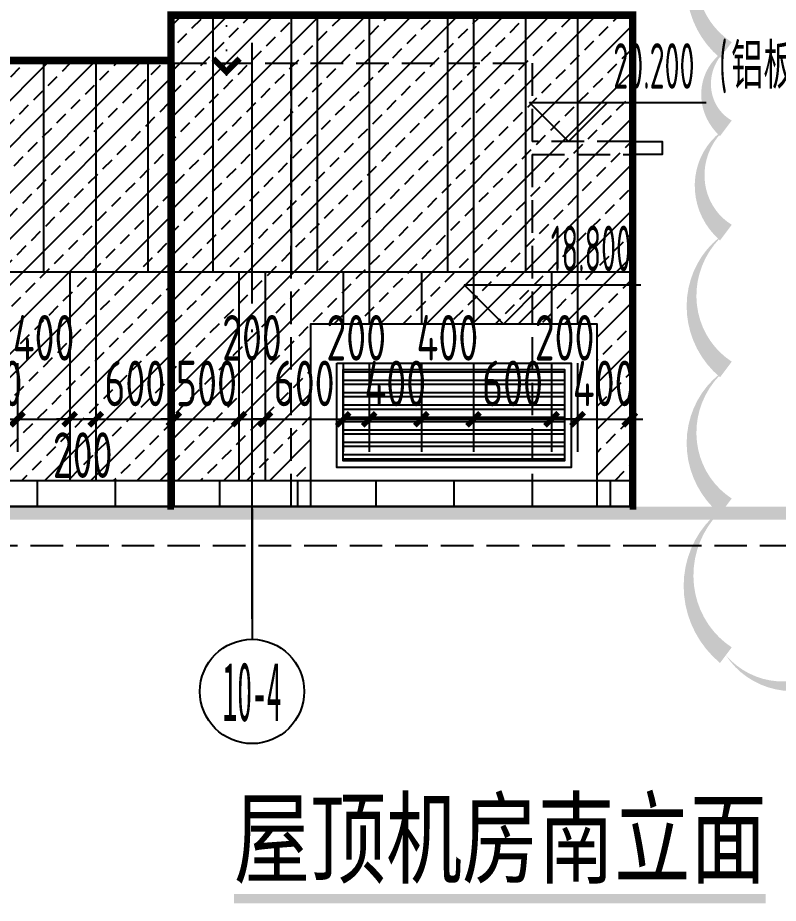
# Model space of a CAD drawing. Extents: x -863035 to 270371, y -8918 to 240488.
# Drawn here: x -246295 to -240455, y 127024 to 133818 of the extents above; entities that cross this region are included whole.
import ezdxf
from ezdxf.enums import TextEntityAlignment as Align

# ---------------------------------------------------------------- set-up
doc = ezdxf.new("R2010")
doc.units = 0
doc.header["$LTSCALE"] = 1000
doc.header["$MEASUREMENT"] = 0
for name, pattern in [('109-34 轴网$0$L1$0$$AUDIT_BAD_LTYPE1', [0]), ('DASH', [0.35, 0.25, -0.1]), ('DOT2', [0.125, 0, -0.125]), ('DOTE', [2.42, 2, -0.2, 0.02, -0.2])]:
    doc.linetypes.add(name, pattern=pattern)
for name, color, linetype in [('01-标注_尺寸', 124, 'Continuous'), ('01-标注_标高', 200, 'Continuous'), ('01-标注_符号', 200, 'Continuous'), ('01-标注_轴线坐标', 132, 'Continuous'), ('02-TEXT_标注', 130, 'Continuous'), ('02-TEXT_轴号', 7, 'Continuous'), ('05-填充_156', 156, 'Continuous'), ('A-C_窗', 140, 'Continuous'), ('A_AXIS-轴线', 36, 'Continuous'), ('AXIS_TEXT', 7, 'Continuous'), ('DIM_SYMB', 3, 'Continuous'), ('E-墙面分格', 146, 'Continuous'), ('E-立面轮廓', 241, 'Continuous')]:
    doc.layers.add(name, color=color, linetype=linetype)
doc.layers.add('DIM_MODI', color=6, linetype='Continuous', plot=False)
doc.styles.add('_TCH_AXIS', font='STXIHEI.TTF')
doc.styles.add('_TCH_DIM', font='ROS1', dxfattribs={"width": 0.75, "bigfont": 'JD'})
doc.styles.add('_TCH_DIM_T3', font='ROS1', dxfattribs={"width": 0.75, "bigfont": 'JD'})
doc.styles.add('COMPLEX', font='COMPLEX')
doc.styles.add('logo-3', font='', dxfattribs={"width": 0.8})
doc.styles.get("Standard").update_dxf_attribs({"font": 'STXIHEI.TTF', "width": 0.75})
doc.styles.get('logo-3').set_extended_font_data('SimSun')
doc.dimstyles.new('_TCH_ARCH&&100', dxfattribs={"dimtxt": 350, "dimasz": 100, "dimexe": 250, "dimexo": 300, "dimgap": 100, "dimtad": 1, "dimdec": 0, "dimzin": 0, "dimdsep": 46, "dimtxsty": '_TCH_DIM_T3', "dimblk": 'ARCHTICK', "dimcen": 0.09, "dimclrt": 7, "dimazin": 2, "dimtfac": 1, "dimtdec": 0, "dimtix": 1, "dimtmove": 2, "dimatfit": 3, "dimfxl": 0, "dimtolj": 1, "dimtzin": 0, "dimarcsym": 0})
doc.dimstyles.new('副本 ISO-1', dxfattribs={"dimtxt": 2.5, "dimasz": 1.5, "dimexe": 1.25, "dimexo": 0.625, "dimtad": 1, "dimdec": 0, "dimtxsty": 'logo-3', "dimblk": 'ARCHTICK', "dimcen": 2.5, "dimdle": 1, "dimadec": 0, "dimazin": 0, "dimtfac": 1, "dimtdec": 0, "dimtix": 1, "dimtmove": 0, "dimatfit": 3, "dimldrblk": 'AR', "dimfxl": 0, "dimarcsym": 0})

# ---------------------------------------------------------------- blocks, each defined once
blk = doc.blocks.new('_ArchTick')
at = {"color": 0, "linetype": 'ByBlock', "const_width": 0.4}
blk.add_lwpolyline([(-0.5, -0.5), (0.5, 0.5)], dxfattribs=at)
blk = doc.blocks.new('*X7')
at = {"color": 0}
for p, q in [((-1012.3116, 1692.7221), (-1012.3116, 1692.7226)), ((-1012.3115, 1692.7227), (-1012.2838, 1692.7227)), ((-1012.3111, 1692.7217), (-1012.2828, 1692.7217)), ((-1012.3106, 1692.7211), (-1012.3106, 1692.7236)), ((-1012.3105, 1692.7237), (-1012.2848, 1692.7237)), ((-1012.3101, 1692.7207), (-1012.2818, 1692.7207)), ((-1012.3096, 1692.7201), (-1012.3096, 1692.7246)), ((-1012.3095, 1692.7247), (-1012.2858, 1692.7247)), ((-1012.3091, 1692.7197), (-1012.2808, 1692.7197)), ((-1012.3086, 1692.7191), (-1012.3086, 1692.7256)), ((-1012.3085, 1692.7257), (-1012.2868, 1692.7257)), ((-1012.3081, 1692.7187), (-1012.2798, 1692.7187)), ((-1012.3076, 1692.7181), (-1012.3076, 1692.7266)), ((-1012.3075, 1692.7267), (-1012.2878, 1692.7267)), ((-1012.3071, 1692.7177), (-1012.2788, 1692.7177)), ((-1012.3066, 1692.7171), (-1012.3066, 1692.7276)), ((-1012.3065, 1692.7277), (-1012.2888, 1692.7277)), ((-1012.3061, 1692.7167), (-1012.2778, 1692.7167)), ((-1012.3056, 1692.7161), (-1012.3056, 1692.7286)), ((-1012.3055, 1692.7287), (-1012.2898, 1692.7287)), ((-1012.3051, 1692.7157), (-1012.2768, 1692.7157)), ((-1012.3046, 1692.7151), (-1012.3046, 1692.7296)), ((-1012.3045, 1692.7297), (-1012.2908, 1692.7297)), ((-1012.3041, 1692.7147), (-1012.2758, 1692.7147)), ((-1012.3036, 1692.7141), (-1012.3036, 1692.7306)), ((-1012.3035, 1692.7307), (-1012.2918, 1692.7307)), ((-1012.3031, 1692.7137), (-1012.2748, 1692.7137)), ((-1012.3026, 1692.7131), (-1012.3026, 1692.7316)), ((-1012.3025, 1692.7317), (-1012.2928, 1692.7317)), ((-1012.3021, 1692.7127), (-1012.2738, 1692.7127)), ((-1012.3016, 1692.7121), (-1012.3016, 1692.7326)), ((-1012.3015, 1692.7327), (-1012.2938, 1692.7327)), ((-1012.3011, 1692.7117), (-1012.2728, 1692.7117)), ((-1012.3006, 1692.7111), (-1012.3006, 1692.7336)), ((-1012.3005, 1692.7337), (-1012.2948, 1692.7337)), ((-1012.3001, 1692.7107), (-1012.2718, 1692.7107)), ((-1012.2996, 1692.7101), (-1012.2996, 1692.7346)), ((-1012.2995, 1692.7347), (-1012.2958, 1692.7347)), ((-1012.2991, 1692.7097), (-1012.2708, 1692.7097)), ((-1012.2986, 1692.7091), (-1012.2986, 1692.7356)), ((-1012.2985, 1692.7357), (-1012.2968, 1692.7357)), ((-1012.2981, 1692.7087), (-1012.2698, 1692.7087)), ((-1012.2976, 1692.7081), (-1012.2976, 1692.7364)), ((-1012.2971, 1692.7077), (-1012.2688, 1692.7077)), ((-1012.2966, 1692.7071), (-1012.2966, 1692.7354)), ((-1012.2961, 1692.7067), (-1012.2678, 1692.7067)), ((-1012.2956, 1692.7061), (-1012.2956, 1692.7344)), ((-1012.2951, 1692.7057), (-1012.2668, 1692.7057)), ((-1012.2946, 1692.7051), (-1012.2946, 1692.7334)), ((-1012.2941, 1692.7047), (-1012.2658, 1692.7047)), ((-1012.2936, 1692.7041), (-1012.2936, 1692.7324)), ((-1012.2931, 1692.7037), (-1012.2648, 1692.7037)), ((-1012.2926, 1692.7031), (-1012.2926, 1692.7314)), ((-1012.2921, 1692.7027), (-1012.2638, 1692.7027)), ((-1012.2916, 1692.7021), (-1012.2916, 1692.7304)), ((-1012.2911, 1692.7017), (-1012.2628, 1692.7017)), ((-1012.2906, 1692.7011), (-1012.2906, 1692.7294)), ((-1012.2901, 1692.7007), (-1012.2618, 1692.7007)), ((-1012.2896, 1692.7001), (-1012.2896, 1692.7284)), ((-1012.2891, 1692.6997), (-1012.2608, 1692.6997)), ((-1012.2886, 1692.6991), (-1012.2886, 1692.7274)), ((-1012.2881, 1692.6987), (-1012.2598, 1692.6987)), ((-1012.2876, 1692.6981), (-1012.2876, 1692.7264)), ((-1012.2871, 1692.6977), (-1012.2588, 1692.6977)), ((-1012.2866, 1692.6971), (-1012.2866, 1692.7254)), ((-1012.2861, 1692.6967), (-1012.2578, 1692.6967)), ((-1012.2856, 1692.6961), (-1012.2856, 1692.7244)), ((-1012.2851, 1692.6957), (-1012.2568, 1692.6957)), ((-1012.2846, 1692.6951), (-1012.2846, 1692.7234)), ((-1012.2836, 1692.6941), (-1012.2836, 1692.7224)), ((-1012.2826, 1692.6931), (-1012.2826, 1692.7214)), ((-1012.2816, 1692.6921), (-1012.2816, 1692.7204)), ((-1012.2806, 1692.6911), (-1012.2806, 1692.7194)), ((-1012.2796, 1692.6901), (-1012.2796, 1692.7184)), ((-1012.2786, 1692.6891), (-1012.2786, 1692.7174)), ((-1012.2776, 1692.6881), (-1012.2776, 1692.7164)), ((-1012.2766, 1692.6871), (-1012.2766, 1692.7154)), ((-1012.2756, 1692.6861), (-1012.2756, 1692.7144)), ((-1012.2746, 1692.6851), (-1012.2746, 1692.7134)), ((-1012.2736, 1692.6841), (-1012.2736, 1692.7124)), ((-1012.2726, 1692.6831), (-1012.2726, 1692.7114)), ((-1012.2716, 1692.6821), (-1012.2716, 1692.7104)), ((-1012.2706, 1692.6811), (-1012.2706, 1692.7094)), ((-1012.2696, 1692.6801), (-1012.2696, 1692.7084)), ((-1012.2686, 1692.6791), (-1012.2686, 1692.7074)), ((-1012.2676, 1692.6781), (-1012.2676, 1692.7064)), ((-1012.2666, 1692.6771), (-1012.2666, 1692.7054)), ((-1012.2656, 1692.6761), (-1012.2656, 1692.7044)), ((-1012.2646, 1692.6751), (-1012.2646, 1692.7034)), ((-1012.2636, 1692.6741), (-1012.2636, 1692.7024)), ((-1012.2626, 1692.6731), (-1012.2626, 1692.7014)), ((-1012.2616, 1692.6721), (-1012.2616, 1692.7004)), ((-1012.2606, 1692.6711), (-1012.2606, 1692.6994)), ((-1012.2596, 1692.6701), (-1012.2596, 1692.6984)), ((-1012.2586, 1692.6424), (-1012.2586, 1692.6974)), ((-1012.2576, 1692.6434), (-1012.2576, 1692.6964)), ((-1012.2841, 1692.6947), (-1012.2558, 1692.6947)), ((-1012.2831, 1692.6937), (-1012.2548, 1692.6937)), ((-1012.2821, 1692.6927), (-1012.2538, 1692.6927)), ((-1012.2811, 1692.6917), (-1012.2528, 1692.6917)), ((-1012.2801, 1692.6907), (-1012.2518, 1692.6907)), ((-1012.2791, 1692.6897), (-1012.2508, 1692.6897)), ((-1012.2781, 1692.6887), (-1012.2498, 1692.6887)), ((-1012.2771, 1692.6877), (-1012.2488, 1692.6877)), ((-1012.2761, 1692.6867), (-1012.2478, 1692.6867)), ((-1012.2756, 1692.6537), (-1012.2473, 1692.6537)), ((-1012.2756, 1692.6254), (-1012.2756, 1692.6537)), ((-1012.2751, 1692.6857), (-1012.2468, 1692.6857)), ((-1012.2746, 1692.6547), (-1012.2463, 1692.6547)), ((-1012.2746, 1692.6264), (-1012.2746, 1692.6547)), ((-1012.2741, 1692.6847), (-1012.2458, 1692.6847)), ((-1012.2736, 1692.6557), (-1012.2453, 1692.6557)), ((-1012.2736, 1692.6274), (-1012.2736, 1692.6557)), ((-1012.2731, 1692.6837), (-1012.2448, 1692.6837)), ((-1012.2726, 1692.6567), (-1012.2443, 1692.6567)), ((-1012.2726, 1692.6284), (-1012.2726, 1692.6567)), ((-1012.2721, 1692.6827), (-1012.2438, 1692.6827)), ((-1012.2716, 1692.6577), (-1012.2433, 1692.6577)), ((-1012.2716, 1692.6294), (-1012.2716, 1692.6577)), ((-1012.2711, 1692.6817), (-1012.2428, 1692.6817)), ((-1012.2706, 1692.6587), (-1012.2423, 1692.6587)), ((-1012.2706, 1692.6304), (-1012.2706, 1692.6587)), ((-1012.2701, 1692.6807), (-1012.2418, 1692.6807)), ((-1012.2696, 1692.6597), (-1012.2413, 1692.6597)), ((-1012.2696, 1692.6314), (-1012.2696, 1692.6597)), ((-1012.2691, 1692.6797), (-1012.2408, 1692.6797)), ((-1012.2686, 1692.6607), (-1012.2403, 1692.6607)), ((-1012.2686, 1692.6324), (-1012.2686, 1692.6607)), ((-1012.2681, 1692.6787), (-1012.2398, 1692.6787)), ((-1012.2676, 1692.6617), (-1012.2393, 1692.6617)), ((-1012.2676, 1692.6334), (-1012.2676, 1692.6617)), ((-1012.2671, 1692.6777), (-1012.2388, 1692.6777)), ((-1012.2666, 1692.6627), (-1012.2383, 1692.6627)), ((-1012.2666, 1692.6344), (-1012.2666, 1692.6627)), ((-1012.2661, 1692.6767), (-1012.2378, 1692.6767)), ((-1012.2656, 1692.6637), (-1012.2373, 1692.6637)), ((-1012.2656, 1692.6354), (-1012.2656, 1692.6637)), ((-1012.2651, 1692.6757), (-1012.2368, 1692.6757)), ((-1012.2646, 1692.6647), (-1012.2363, 1692.6647)), ((-1012.2646, 1692.6364), (-1012.2646, 1692.6647)), ((-1012.2641, 1692.6747), (-1012.2358, 1692.6747)), ((-1012.2636, 1692.6657), (-1012.2353, 1692.6657)), ((-1012.2636, 1692.6374), (-1012.2636, 1692.6657)), ((-1012.2631, 1692.6737), (-1012.2348, 1692.6737)), ((-1012.2626, 1692.6667), (-1012.2343, 1692.6667)), ((-1012.2626, 1692.6384), (-1012.2626, 1692.6667)), ((-1012.2621, 1692.6727), (-1012.2338, 1692.6727)), ((-1012.2616, 1692.6677), (-1012.2333, 1692.6677)), ((-1012.2616, 1692.6394), (-1012.2616, 1692.6677)), ((-1012.2611, 1692.6717), (-1012.2328, 1692.6717)), ((-1012.2606, 1692.6687), (-1012.2323, 1692.6687)), ((-1012.2606, 1692.6404), (-1012.2606, 1692.6687)), ((-1012.2601, 1692.6707), (-1012.2318, 1692.6707)), ((-1012.2596, 1692.6697), (-1012.2313, 1692.6697)), ((-1012.2596, 1692.6414), (-1012.2596, 1692.6697)), ((-1012.2566, 1692.6444), (-1012.2566, 1692.6954)), ((-1012.2556, 1692.6454), (-1012.2556, 1692.6944)), ((-1012.2546, 1692.6464), (-1012.2546, 1692.6934)), ((-1012.2536, 1692.6474), (-1012.2536, 1692.6924)), ((-1012.2526, 1692.6484), (-1012.2526, 1692.6914)), ((-1012.2516, 1692.6494), (-1012.2516, 1692.6904)), ((-1012.2506, 1692.6504), (-1012.2506, 1692.6894)), ((-1012.2496, 1692.6514), (-1012.2496, 1692.6884)), ((-1012.2486, 1692.6524), (-1012.2486, 1692.6874)), ((-1012.2476, 1692.6534), (-1012.2476, 1692.6864)), ((-1012.2466, 1692.6544), (-1012.2466, 1692.6854)), ((-1012.2456, 1692.6554), (-1012.2456, 1692.6844)), ((-1012.2446, 1692.6564), (-1012.2446, 1692.6834)), ((-1012.2436, 1692.6574), (-1012.2436, 1692.6824)), ((-1012.2426, 1692.6584), (-1012.2426, 1692.6814)), ((-1012.2416, 1692.6594), (-1012.2416, 1692.6804)), ((-1012.2406, 1692.6604), (-1012.2406, 1692.6794)), ((-1012.2396, 1692.6614), (-1012.2396, 1692.6784)), ((-1012.2386, 1692.6624), (-1012.2386, 1692.6774)), ((-1012.2376, 1692.6634), (-1012.2376, 1692.6764)), ((-1012.2366, 1692.6644), (-1012.2366, 1692.6754)), ((-1012.2356, 1692.6654), (-1012.2356, 1692.6744)), ((-1012.2346, 1692.6664), (-1012.2346, 1692.6734)), ((-1012.2336, 1692.6674), (-1012.2336, 1692.6724)), ((-1012.2326, 1692.6684), (-1012.2326, 1692.6714)), ((-1012.2316, 1692.6694), (-1012.2316, 1692.6704)), ((-1012.3116, 1692.6177), (-1012.2833, 1692.6177)), ((-1012.3116, 1692.6172), (-1012.3116, 1692.6177)), ((-1012.3111, 1692.6167), (-1012.2843, 1692.6167)), ((-1012.3106, 1692.6187), (-1012.2823, 1692.6187)), ((-1012.3106, 1692.6162), (-1012.3106, 1692.6187)), ((-1012.3101, 1692.6157), (-1012.2853, 1692.6157)), ((-1012.3096, 1692.6197), (-1012.2813, 1692.6197)), ((-1012.3096, 1692.6152), (-1012.3096, 1692.6197)), ((-1012.3091, 1692.6147), (-1012.2863, 1692.6147)), ((-1012.3086, 1692.6207), (-1012.2803, 1692.6207)), ((-1012.3086, 1692.6142), (-1012.3086, 1692.6207)), ((-1012.3081, 1692.6137), (-1012.2873, 1692.6137)), ((-1012.3076, 1692.6217), (-1012.2793, 1692.6217)), ((-1012.3076, 1692.6132), (-1012.3076, 1692.6217)), ((-1012.3071, 1692.6127), (-1012.2883, 1692.6127)), ((-1012.3066, 1692.6227), (-1012.2783, 1692.6227)), ((-1012.3066, 1692.6122), (-1012.3066, 1692.6227)), ((-1012.3061, 1692.6117), (-1012.2893, 1692.6117)), ((-1012.3056, 1692.6237), (-1012.2773, 1692.6237)), ((-1012.3056, 1692.6112), (-1012.3056, 1692.6237)), ((-1012.3046, 1692.6247), (-1012.2763, 1692.6247)), ((-1012.3046, 1692.6102), (-1012.3046, 1692.6247)), ((-1012.3036, 1692.6257), (-1012.2753, 1692.6257)), ((-1012.3036, 1692.6092), (-1012.3036, 1692.6257)), ((-1012.3026, 1692.6267), (-1012.2743, 1692.6267)), ((-1012.3026, 1692.6082), (-1012.3026, 1692.6267)), ((-1012.3016, 1692.6277), (-1012.2733, 1692.6277)), ((-1012.3016, 1692.6072), (-1012.3016, 1692.6277)), ((-1012.3006, 1692.6287), (-1012.2723, 1692.6287)), ((-1012.3006, 1692.6062), (-1012.3006, 1692.6287)), ((-1012.2996, 1692.6297), (-1012.2713, 1692.6297)), ((-1012.2996, 1692.6052), (-1012.2996, 1692.6297)), ((-1012.2986, 1692.6307), (-1012.2703, 1692.6307)), ((-1012.2986, 1692.6042), (-1012.2986, 1692.6307)), ((-1012.2976, 1692.6317), (-1012.2693, 1692.6317)), ((-1012.2976, 1692.6034), (-1012.2976, 1692.6317)), ((-1012.2966, 1692.6327), (-1012.2683, 1692.6327)), ((-1012.2966, 1692.6044), (-1012.2966, 1692.6327)), ((-1012.2956, 1692.6337), (-1012.2673, 1692.6337)), ((-1012.2956, 1692.6054), (-1012.2956, 1692.6337)), ((-1012.2946, 1692.6347), (-1012.2663, 1692.6347)), ((-1012.2946, 1692.6064), (-1012.2946, 1692.6347)), ((-1012.2936, 1692.6357), (-1012.2653, 1692.6357)), ((-1012.2936, 1692.6074), (-1012.2936, 1692.6357)), ((-1012.2926, 1692.6367), (-1012.2643, 1692.6367)), ((-1012.2926, 1692.6084), (-1012.2926, 1692.6367)), ((-1012.2916, 1692.6377), (-1012.2633, 1692.6377)), ((-1012.2916, 1692.6094), (-1012.2916, 1692.6377)), ((-1012.2906, 1692.6387), (-1012.2623, 1692.6387)), ((-1012.2906, 1692.6104), (-1012.2906, 1692.6387)), ((-1012.2896, 1692.6397), (-1012.2613, 1692.6397)), ((-1012.2896, 1692.6114), (-1012.2896, 1692.6397)), ((-1012.2886, 1692.6407), (-1012.2603, 1692.6407)), ((-1012.2886, 1692.6124), (-1012.2886, 1692.6407)), ((-1012.2876, 1692.6417), (-1012.2593, 1692.6417)), ((-1012.2876, 1692.6134), (-1012.2876, 1692.6417)), ((-1012.2866, 1692.6427), (-1012.2583, 1692.6427)), ((-1012.2866, 1692.6144), (-1012.2866, 1692.6427)), ((-1012.2856, 1692.6437), (-1012.2573, 1692.6437)), ((-1012.2856, 1692.6154), (-1012.2856, 1692.6437)), ((-1012.2846, 1692.6447), (-1012.2563, 1692.6447)), ((-1012.2846, 1692.6164), (-1012.2846, 1692.6447)), ((-1012.2836, 1692.6457), (-1012.2553, 1692.6457)), ((-1012.2836, 1692.6174), (-1012.2836, 1692.6457)), ((-1012.2826, 1692.6467), (-1012.2543, 1692.6467)), ((-1012.2826, 1692.6184), (-1012.2826, 1692.6467)), ((-1012.2816, 1692.6477), (-1012.2533, 1692.6477)), ((-1012.2816, 1692.6194), (-1012.2816, 1692.6477)), ((-1012.2806, 1692.6487), (-1012.2523, 1692.6487)), ((-1012.2806, 1692.6204), (-1012.2806, 1692.6487)), ((-1012.2796, 1692.6497), (-1012.2513, 1692.6497)), ((-1012.2796, 1692.6214), (-1012.2796, 1692.6497)), ((-1012.2786, 1692.6507), (-1012.2503, 1692.6507)), ((-1012.2786, 1692.6224), (-1012.2786, 1692.6507)), ((-1012.2776, 1692.6517), (-1012.2493, 1692.6517)), ((-1012.2776, 1692.6234), (-1012.2776, 1692.6517)), ((-1012.2766, 1692.6527), (-1012.2483, 1692.6527)), ((-1012.2766, 1692.6244), (-1012.2766, 1692.6527)), ((-1012.3051, 1692.6107), (-1012.2903, 1692.6107)), ((-1012.3041, 1692.6097), (-1012.2913, 1692.6097)), ((-1012.3031, 1692.6087), (-1012.2923, 1692.6087)), ((-1012.3021, 1692.6077), (-1012.2933, 1692.6077)), ((-1012.3011, 1692.6067), (-1012.2943, 1692.6067)), ((-1012.3001, 1692.6057), (-1012.2953, 1692.6057)), ((-1012.2991, 1692.6047), (-1012.2963, 1692.6047)), ((-1012.2981, 1692.6037), (-1012.2973, 1692.6037))]:
    blk.add_line(p, q, dxfattribs=at)
blk = doc.blocks.new('A-ARROW')
blk.add_lwpolyline([(0.0808, 0.0525), (0.0666, 0.0666), (0, 0), (0.0666, -0.0666), (0.0808, -0.0525), (0.0283, 0)], close=True)
at = {"rotation": 180}
blk.add_blockref('*X7', (-1012.2311, 1692.6699), dxfattribs=at)
blk = doc.blocks.new('AR')
at = {"xscale": -21.59999999986031, "yscale": 21.59999999999127, "zscale": 21.6, "rotation": 359.9999997162888}
blk.add_blockref('A-ARROW', (0.002, -0.002), dxfattribs=at)
blk = doc.blocks.new('_AXISO')
blk.add_circle((0, 0), 0.5)
at = {"layer": 'AXIS_TEXT', "style": 'COMPLEX', "width": 1.041667}
blk.add_attdef('A', text='', height=0.56, dxfattribs=at).set_placement((-0.25, -0.28), (0.25, -0.28), align=Align.FIT)
blk = doc.blocks.new('*D311')
at = {"layer": '01-标注_尺寸', "color": 0, "lineweight": -2, "transparency": 16777216}
for p, q in [((-246695.9, 131168.3), (-246695.9, 130487.6)), ((-246295.9, 131168.3), (-246295.9, 130487.6)), ((-246695.9, 130737.6), (-246795.9, 130737.6)), ((-246695.9, 130737.6), (-246295.9, 130737.6)), ((-246295.9, 130737.6), (-246195.9, 130737.6))]:
    blk.add_line(p, q, dxfattribs=at)
at = {"layer": 'Defpoints', "color": 0, "transparency": 16777216}
for p in [(-246695.9, 131468.3), (-246295.9, 131468.3), (-246295.9, 130737.6)]:
    blk.add_point(p, dxfattribs=at)
at = {"layer": '01-标注_尺寸', "color": 0, "lineweight": -2, "transparency": 16777216, "xscale": 100, "yscale": 100, "zscale": 100}
blk.add_blockref('_ArchTick', (-246695.9, 130737.6), dxfattribs=at)
at = {"layer": '01-标注_尺寸', "color": 0, "lineweight": -2, "transparency": 16777216, "xscale": 100, "yscale": 100, "zscale": 100, "rotation": 180}
blk.add_blockref('_ArchTick', (-246295.9, 130737.6), dxfattribs=at)
at = {"layer": '01-标注_尺寸', "color": 7, "transparency": 16777216, "insert": (-246495.9, 131012.6), "char_height": 350, "attachment_point": 5, "style": '_TCH_DIM_T3'}
blk.add_mtext('\\A1;400', dxfattribs=at)
blk = doc.blocks.new('*D312')
at = {"layer": '01-标注_尺寸', "color": 0, "lineweight": -2, "transparency": 16777216}
for p, q in [((-246295.9, 131168.3), (-246295.9, 130487.6)), ((-245895.9, 131168.3), (-245895.9, 130487.6)), ((-246295.9, 130737.6), (-245895.9, 130737.6))]:
    blk.add_line(p, q, dxfattribs=at)
at = {"layer": 'Defpoints', "color": 0, "transparency": 16777216}
for p in [(-246295.9, 131468.3), (-245895.9, 131468.3), (-245895.9, 130737.6)]:
    blk.add_point(p, dxfattribs=at)
at = {"layer": '01-标注_尺寸', "color": 0, "lineweight": -2, "transparency": 16777216, "xscale": 100, "yscale": 100, "zscale": 100, "rotation": 180}
blk.add_blockref('_ArchTick', (-246295.9, 130737.6), dxfattribs=at)
at = {"layer": '01-标注_尺寸', "color": 0, "lineweight": -2, "transparency": 16777216, "xscale": 100, "yscale": 100, "zscale": 100}
blk.add_blockref('_ArchTick', (-245895.9, 130737.6), dxfattribs=at)
at = {"layer": '01-标注_尺寸', "color": 7, "transparency": 16777216, "insert": (-246095.9, 131362.6), "char_height": 350, "attachment_point": 5, "style": '_TCH_DIM_T3'}
blk.add_mtext('\\A1;400', dxfattribs=at)
blk = doc.blocks.new('*D313')
at = {"layer": '01-标注_尺寸', "color": 0, "lineweight": -2, "transparency": 16777216}
for p, q in [((-245895.9, 131168.3), (-245895.9, 130487.6)), ((-245695.9, 131168.3), (-245695.9, 130487.6)), ((-245895.9, 130737.6), (-245995.9, 130737.6)), ((-245895.9, 130737.6), (-245695.9, 130737.6)), ((-245695.9, 130737.6), (-245595.9, 130737.6))]:
    blk.add_line(p, q, dxfattribs=at)
at = {"layer": 'Defpoints', "color": 0, "transparency": 16777216}
for p in [(-245895.9, 131468.3), (-245695.9, 131468.3), (-245695.9, 130737.6)]:
    blk.add_point(p, dxfattribs=at)
at = {"layer": '01-标注_尺寸', "color": 0, "lineweight": -2, "transparency": 16777216, "xscale": 100, "yscale": 100, "zscale": 100}
blk.add_blockref('_ArchTick', (-245895.9, 130737.6), dxfattribs=at)
at = {"layer": '01-标注_尺寸', "color": 0, "lineweight": -2, "transparency": 16777216, "xscale": 100, "yscale": 100, "zscale": 100, "rotation": 180}
blk.add_blockref('_ArchTick', (-245695.9, 130737.6), dxfattribs=at)
at = {"layer": '01-标注_尺寸', "color": 7, "transparency": 16777216, "insert": (-245795.9, 130462.6), "char_height": 350, "attachment_point": 5, "style": '_TCH_DIM_T3'}
blk.add_mtext('\\A1;200', dxfattribs=at)
blk = doc.blocks.new('*D314')
at = {"layer": '01-标注_尺寸', "color": 0, "lineweight": -2, "transparency": 16777216}
for p, q in [((-245695.9, 131168.3), (-245695.9, 130487.6)), ((-245095.9, 131168.3), (-245095.9, 130487.6)), ((-245695.9, 130737.6), (-245795.9, 130737.6)), ((-245695.9, 130737.6), (-245095.9, 130737.6)), ((-245095.9, 130737.6), (-244995.9, 130737.6))]:
    blk.add_line(p, q, dxfattribs=at)
at = {"layer": 'Defpoints', "color": 0, "transparency": 16777216}
for p in [(-245695.9, 131468.3), (-245095.9, 131468.3), (-245095.9, 130737.6)]:
    blk.add_point(p, dxfattribs=at)
at = {"layer": '01-标注_尺寸', "color": 0, "lineweight": -2, "transparency": 16777216, "xscale": 100, "yscale": 100, "zscale": 100}
blk.add_blockref('_ArchTick', (-245695.9, 130737.6), dxfattribs=at)
at = {"layer": '01-标注_尺寸', "color": 0, "lineweight": -2, "transparency": 16777216, "xscale": 100, "yscale": 100, "zscale": 100, "rotation": 180}
blk.add_blockref('_ArchTick', (-245095.9, 130737.6), dxfattribs=at)
at = {"layer": '01-标注_尺寸', "color": 7, "transparency": 16777216, "insert": (-245395.9, 131012.6), "char_height": 350, "attachment_point": 5, "style": '_TCH_DIM_T3'}
blk.add_mtext('\\A1;600', dxfattribs=at)
blk = doc.blocks.new('*D315')
at = {"layer": '01-标注_尺寸', "color": 0, "lineweight": -2, "transparency": 16777216}
for p, q in [((-245095.9, 131168.3), (-245095.9, 130487.6)), ((-244595.9, 131168.3), (-244595.9, 130487.6)), ((-245095.9, 130737.6), (-245195.9, 130737.6)), ((-245095.9, 130737.6), (-244595.9, 130737.6)), ((-244595.9, 130737.6), (-244495.9, 130737.6))]:
    blk.add_line(p, q, dxfattribs=at)
at = {"layer": 'Defpoints', "color": 0, "transparency": 16777216}
for p in [(-245095.9, 131468.3), (-244595.9, 131468.3), (-244595.9, 130737.6)]:
    blk.add_point(p, dxfattribs=at)
at = {"layer": '01-标注_尺寸', "color": 0, "lineweight": -2, "transparency": 16777216, "xscale": 100, "yscale": 100, "zscale": 100}
blk.add_blockref('_ArchTick', (-245095.9, 130737.6), dxfattribs=at)
at = {"layer": '01-标注_尺寸', "color": 0, "lineweight": -2, "transparency": 16777216, "xscale": 100, "yscale": 100, "zscale": 100, "rotation": 180}
blk.add_blockref('_ArchTick', (-244595.9, 130737.6), dxfattribs=at)
at = {"layer": '01-标注_尺寸', "color": 7, "transparency": 16777216, "insert": (-244845.9, 131012.6), "char_height": 350, "attachment_point": 5, "style": '_TCH_DIM_T3'}
blk.add_mtext('\\A1;500', dxfattribs=at)
blk = doc.blocks.new('*D316')
at = {"layer": '01-标注_尺寸', "color": 0, "lineweight": -2, "transparency": 16777216}
for p, q in [((-244595.9, 131168.3), (-244595.9, 130487.6)), ((-244395.9, 131168.3), (-244395.9, 130487.6)), ((-244595.9, 130737.6), (-244395.9, 130737.6))]:
    blk.add_line(p, q, dxfattribs=at)
at = {"layer": 'Defpoints', "color": 0, "transparency": 16777216}
for p in [(-244595.9, 131468.3), (-244395.9, 131468.3), (-244395.9, 130737.6)]:
    blk.add_point(p, dxfattribs=at)
at = {"layer": '01-标注_尺寸', "color": 0, "lineweight": -2, "transparency": 16777216, "xscale": 100, "yscale": 100, "zscale": 100, "rotation": 180}
blk.add_blockref('_ArchTick', (-244595.9, 130737.6), dxfattribs=at)
at = {"layer": '01-标注_尺寸', "color": 0, "lineweight": -2, "transparency": 16777216, "xscale": 100, "yscale": 100, "zscale": 100}
blk.add_blockref('_ArchTick', (-244395.9, 130737.6), dxfattribs=at)
at = {"layer": '01-标注_尺寸', "color": 7, "transparency": 16777216, "insert": (-244495.9, 131362.6), "char_height": 350, "attachment_point": 5, "style": '_TCH_DIM_T3'}
blk.add_mtext('\\A1;200', dxfattribs=at)
blk = doc.blocks.new('*D317')
at = {"layer": '01-标注_尺寸', "color": 0, "lineweight": -2, "transparency": 16777216}
for p, q in [((-244395.9, 131168.3), (-244395.9, 130487.6)), ((-243795.9, 131168.3), (-243795.9, 130487.6)), ((-244395.9, 130737.6), (-244495.9, 130737.6)), ((-244395.9, 130737.6), (-243795.9, 130737.6)), ((-243795.9, 130737.6), (-243695.9, 130737.6))]:
    blk.add_line(p, q, dxfattribs=at)
at = {"layer": 'Defpoints', "color": 0, "transparency": 16777216}
for p in [(-244395.9, 131468.3), (-243795.9, 131468.3), (-243795.9, 130737.6)]:
    blk.add_point(p, dxfattribs=at)
at = {"layer": '01-标注_尺寸', "color": 0, "lineweight": -2, "transparency": 16777216, "xscale": 100, "yscale": 100, "zscale": 100}
blk.add_blockref('_ArchTick', (-244395.9, 130737.6), dxfattribs=at)
at = {"layer": '01-标注_尺寸', "color": 0, "lineweight": -2, "transparency": 16777216, "xscale": 100, "yscale": 100, "zscale": 100, "rotation": 180}
blk.add_blockref('_ArchTick', (-243795.9, 130737.6), dxfattribs=at)
at = {"layer": '01-标注_尺寸', "color": 7, "transparency": 16777216, "insert": (-244095.9, 131012.6), "char_height": 350, "attachment_point": 5, "style": '_TCH_DIM_T3'}
blk.add_mtext('\\A1;600', dxfattribs=at)
blk = doc.blocks.new('*D318')
at = {"layer": '01-标注_尺寸', "color": 0, "lineweight": -2, "transparency": 16777216}
for p, q in [((-243795.9, 131168.3), (-243795.9, 130487.6)), ((-243595.9, 131168.3), (-243595.9, 130487.6)), ((-243795.9, 130737.6), (-243595.9, 130737.6))]:
    blk.add_line(p, q, dxfattribs=at)
at = {"layer": 'Defpoints', "color": 0, "transparency": 16777216}
for p in [(-243795.9, 131468.3), (-243595.9, 131468.3), (-243595.9, 130737.6)]:
    blk.add_point(p, dxfattribs=at)
at = {"layer": '01-标注_尺寸', "color": 0, "lineweight": -2, "transparency": 16777216, "xscale": 100, "yscale": 100, "zscale": 100, "rotation": 180}
blk.add_blockref('_ArchTick', (-243795.9, 130737.6), dxfattribs=at)
at = {"layer": '01-标注_尺寸', "color": 0, "lineweight": -2, "transparency": 16777216, "xscale": 100, "yscale": 100, "zscale": 100}
blk.add_blockref('_ArchTick', (-243595.9, 130737.6), dxfattribs=at)
at = {"layer": '01-标注_尺寸', "color": 7, "transparency": 16777216, "insert": (-243695.9, 131362.6), "char_height": 350, "attachment_point": 5, "style": '_TCH_DIM_T3'}
blk.add_mtext('\\A1;200', dxfattribs=at)
blk = doc.blocks.new('*D319')
at = {"layer": '01-标注_尺寸', "color": 0, "lineweight": -2, "transparency": 16777216}
for p, q in [((-243595.9, 131168.3), (-243595.9, 130487.6)), ((-243195.9, 131168.3), (-243195.9, 130487.6)), ((-243595.9, 130737.6), (-243695.9, 130737.6)), ((-243595.9, 130737.6), (-243195.9, 130737.6)), ((-243195.9, 130737.6), (-243095.9, 130737.6))]:
    blk.add_line(p, q, dxfattribs=at)
at = {"layer": 'Defpoints', "color": 0, "transparency": 16777216}
for p in [(-243595.9, 131468.3), (-243195.9, 131468.3), (-243195.9, 130737.6)]:
    blk.add_point(p, dxfattribs=at)
at = {"layer": '01-标注_尺寸', "color": 0, "lineweight": -2, "transparency": 16777216, "xscale": 100, "yscale": 100, "zscale": 100}
blk.add_blockref('_ArchTick', (-243595.9, 130737.6), dxfattribs=at)
at = {"layer": '01-标注_尺寸', "color": 0, "lineweight": -2, "transparency": 16777216, "xscale": 100, "yscale": 100, "zscale": 100, "rotation": 180}
blk.add_blockref('_ArchTick', (-243195.9, 130737.6), dxfattribs=at)
at = {"layer": '01-标注_尺寸', "color": 7, "transparency": 16777216, "insert": (-243395.9, 131012.6), "char_height": 350, "attachment_point": 5, "style": '_TCH_DIM_T3'}
blk.add_mtext('\\A1;400', dxfattribs=at)
blk = doc.blocks.new('*D320')
at = {"layer": '01-标注_尺寸', "color": 0, "lineweight": -2, "transparency": 16777216}
for p, q in [((-243195.9, 131168.3), (-243195.9, 130487.6)), ((-242795.9, 131168.3), (-242795.9, 130487.6)), ((-243195.9, 130737.6), (-242795.9, 130737.6))]:
    blk.add_line(p, q, dxfattribs=at)
at = {"layer": 'Defpoints', "color": 0, "transparency": 16777216}
for p in [(-243195.9, 131468.3), (-242795.9, 131468.3), (-242795.9, 130737.6)]:
    blk.add_point(p, dxfattribs=at)
at = {"layer": '01-标注_尺寸', "color": 0, "lineweight": -2, "transparency": 16777216, "xscale": 100, "yscale": 100, "zscale": 100, "rotation": 180}
blk.add_blockref('_ArchTick', (-243195.9, 130737.6), dxfattribs=at)
at = {"layer": '01-标注_尺寸', "color": 0, "lineweight": -2, "transparency": 16777216, "xscale": 100, "yscale": 100, "zscale": 100}
blk.add_blockref('_ArchTick', (-242795.9, 130737.6), dxfattribs=at)
at = {"layer": '01-标注_尺寸', "color": 7, "transparency": 16777216, "insert": (-242995.9, 131362.6), "char_height": 350, "attachment_point": 5, "style": '_TCH_DIM_T3'}
blk.add_mtext('\\A1;400', dxfattribs=at)
blk = doc.blocks.new('*D321')
at = {"layer": '01-标注_尺寸', "color": 0, "lineweight": -2, "transparency": 16777216}
for p, q in [((-242795.9, 131168.3), (-242795.9, 130487.6)), ((-242195.9, 131168.3), (-242195.9, 130487.6)), ((-242795.9, 130737.6), (-242895.9, 130737.6)), ((-242795.9, 130737.6), (-242195.9, 130737.6)), ((-242195.9, 130737.6), (-242095.9, 130737.6))]:
    blk.add_line(p, q, dxfattribs=at)
at = {"layer": 'Defpoints', "color": 0, "transparency": 16777216}
for p in [(-242795.9, 131468.3), (-242195.9, 131468.3), (-242195.9, 130737.6)]:
    blk.add_point(p, dxfattribs=at)
at = {"layer": '01-标注_尺寸', "color": 0, "lineweight": -2, "transparency": 16777216, "xscale": 100, "yscale": 100, "zscale": 100}
blk.add_blockref('_ArchTick', (-242795.9, 130737.6), dxfattribs=at)
at = {"layer": '01-标注_尺寸', "color": 0, "lineweight": -2, "transparency": 16777216, "xscale": 100, "yscale": 100, "zscale": 100, "rotation": 180}
blk.add_blockref('_ArchTick', (-242195.9, 130737.6), dxfattribs=at)
at = {"layer": '01-标注_尺寸', "color": 7, "transparency": 16777216, "insert": (-242495.9, 131012.6), "char_height": 350, "attachment_point": 5, "style": '_TCH_DIM_T3'}
blk.add_mtext('\\A1;600', dxfattribs=at)
blk = doc.blocks.new('*D322')
at = {"layer": '01-标注_尺寸', "color": 0, "lineweight": -2, "transparency": 16777216}
for p, q in [((-242195.9, 131168.3), (-242195.9, 130487.6)), ((-241995.9, 131168.3), (-241995.9, 130487.6)), ((-242195.9, 130737.6), (-241995.9, 130737.6))]:
    blk.add_line(p, q, dxfattribs=at)
at = {"layer": 'Defpoints', "color": 0, "transparency": 16777216}
for p in [(-242195.9, 131468.3), (-241995.9, 131468.3), (-241995.9, 130737.6)]:
    blk.add_point(p, dxfattribs=at)
at = {"layer": '01-标注_尺寸', "color": 0, "lineweight": -2, "transparency": 16777216, "xscale": 100, "yscale": 100, "zscale": 100, "rotation": 180}
blk.add_blockref('_ArchTick', (-242195.9, 130737.6), dxfattribs=at)
at = {"layer": '01-标注_尺寸', "color": 0, "lineweight": -2, "transparency": 16777216, "xscale": 100, "yscale": 100, "zscale": 100}
blk.add_blockref('_ArchTick', (-241995.9, 130737.6), dxfattribs=at)
at = {"layer": '01-标注_尺寸', "color": 7, "transparency": 16777216, "insert": (-242095.9, 131362.6), "char_height": 350, "attachment_point": 5, "style": '_TCH_DIM_T3'}
blk.add_mtext('\\A1;200', dxfattribs=at)
blk = doc.blocks.new('*D323')
at = {"layer": '01-标注_尺寸', "color": 0, "lineweight": -2, "transparency": 16777216}
for p, q in [((-241995.9, 131168.3), (-241995.9, 130487.6)), ((-241595.9, 131168.3), (-241595.9, 130487.6)), ((-241995.9, 130737.6), (-242095.9, 130737.6)), ((-241995.9, 130737.6), (-241595.9, 130737.6)), ((-241595.9, 130737.6), (-241495.9, 130737.6))]:
    blk.add_line(p, q, dxfattribs=at)
at = {"layer": 'Defpoints', "color": 0, "transparency": 16777216}
for p in [(-241995.9, 131468.3), (-241595.9, 131468.3), (-241595.9, 130737.6)]:
    blk.add_point(p, dxfattribs=at)
at = {"layer": '01-标注_尺寸', "color": 0, "lineweight": -2, "transparency": 16777216, "xscale": 100, "yscale": 100, "zscale": 100}
blk.add_blockref('_ArchTick', (-241995.9, 130737.6), dxfattribs=at)
at = {"layer": '01-标注_尺寸', "color": 0, "lineweight": -2, "transparency": 16777216, "xscale": 100, "yscale": 100, "zscale": 100, "rotation": 180}
blk.add_blockref('_ArchTick', (-241595.9, 130737.6), dxfattribs=at)
at = {"layer": '01-标注_尺寸', "color": 7, "transparency": 16777216, "insert": (-241795.9, 131012.6), "char_height": 350, "attachment_point": 5, "style": '_TCH_DIM_T3'}
blk.add_mtext('\\A1;400', dxfattribs=at)

msp = doc.modelspace()

# ---------------------------------------------------------------- hatches: boundary and pattern name
at = {"layer": '05-填充_156'}
h = msp.add_hatch(dxfattribs=at)
h.set_pattern_fill('天然石材', color=256, scale=50)
h.set_pattern_definition([(45, (-508611.66, 278967.05), (-176.77677, 176.77677), []), (45, (-508524.72, 278877.3), (-176.77677, 176.77677), [98.68425, -56.391])])
h.paths.add_polyline_path([(-245095.9, 133818.3), (-245095.9, 130268.3), (-245045.9, 130268.3), (-244046.2, 130268.3), (-244045.9, 131468.3), (-241846.2, 131468.3), (-241846.2, 130268.3), (-241595.9, 130268.3), (-241595.9, 133818.3)])
h = msp.add_hatch(dxfattribs=at)
h.set_pattern_fill('天然石材', color=256, scale=50)
h.set_pattern_definition([(45, (-266395.9, -165459.94), (-176.77677, 176.77677), []), (45, (-266308.97, -165549.7), (-176.77677, 176.77677), [98.68425, -56.391])])
h.paths.add_polyline_path([(-245095.9, 130268.3), (-245095.9, 133468.3), (-250095.9, 133468.3), (-250095.9, 130268.3)])
h.paths.add_polyline_path([(-247445.9, 131468.3), (-247445.9, 130668.3), (-249445.9, 130668.3), (-249445.9, 131468.3)], flags=16)
at = {"layer": 'A-C_窗'}
h = msp.add_hatch(dxfattribs=at)
h.set_pattern_fill('ANSI32', color=256, scale=20, angle=135)
h.set_pattern_definition([(180, (225515.75, -155886.3), (-7e-15, -95.25), []), (180, (225484, -155854.55), (-7e-15, -95.25), [])])
h.paths.add_polyline_path([(-243795.9, 131118.3), (-242095.9, 131118.3), (-242095.9, 130418.3), (-243795.9, 130418.3)])

# ---------------------------------------------------------------- linework, layer by layer
at = {"layer": '01-标注_标高'}
for p, q in [((-242065.9, 132868.3), (-242365.9, 133168.3)), ((-242365.9, 133168.3), (-241009.3, 133168.3)), ((-242065.9, 132868.3), (-241765.9, 133168.3)), ((-242566.3, 131468.3), (-242866.3, 131768.3)), ((-242866.3, 131768.3), (-241509.7, 131768.3)), ((-242566.3, 131468.3), (-242266.3, 131768.3))]:
    msp.add_line(p, q, dxfattribs=at)
at = {"layer": '01-标注_轴线坐标'}
msp.add_line((-244495.9, 130049.4), (-244495.9, 129049.4), dxfattribs=at)
at = {"layer": 'A-C_窗', "linetype": '109-34 轴网$0$L1$0$$AUDIT_BAD_LTYPE1'}
for p, q in [((-245095.9, 133818.3), (-241595.9, 133818.3)), ((-245095.9, 130068.3), (-245095.9, 133818.3))]:
    msp.add_line(p, q, dxfattribs=at)
at = {"layer": 'A-C_窗', "linetype": 'DASH'}
for p, q in [((-244195.9, 130068.3), (-244195.9, 133468.3)), ((-241595.9, 132868.3), (-242345.9, 132868.3)), ((-242345.9, 132768.3), (-241595.9, 132768.3)), ((-250395.9, 129768.3), (-234897.9, 129768.3))]:
    msp.add_line(p, q, dxfattribs=at)
at = {"layer": 'A-C_窗'}
for p, q in [((-250095.9, 130268.3), (-245045.9, 130268.3)), ((-245095.9, 130268.3), (-241595.9, 130268.3)), ((-250995.9, 130068.3), (-241595.9, 130068.3))]:
    msp.add_line(p, q, dxfattribs=at)
at = {"layer": 'A-C_窗', "linetype": '109-34 轴网$0$L1$0$$AUDIT_BAD_LTYPE1'}
for points in [[(-241595.9, 130068.3), (-245095.9, 130068.3), (-245095.9, 133818.3), (-241595.9, 133818.3)], [(-250095.9, 133468.3), (-245095.9, 133468.3), (-245095.9, 130068.3), (-250095.9, 130068.3)]]:
    msp.add_lwpolyline(points, close=True, dxfattribs=at)
at = {"layer": 'A-C_窗', "linetype": 'DASH'}
msp.add_lwpolyline([(-245095.9, 133468.3), (-242345.9, 133468.3), (-242345.9, 130068.3)], dxfattribs=at)
at = {"layer": 'A-C_窗', "linetype": '109-34 轴网$0$L1$0$$AUDIT_BAD_LTYPE1'}
msp.add_lwpolyline([(-241595.9, 132868.3), (-241345.9, 132868.3), (-241345.9, 132768.3), (-241595.9, 132768.3)], dxfattribs=at)
at = {"layer": 'A-C_窗'}
for points in [[(-244046.2, 130068.3), (-241846.2, 130068.3), (-241846.2, 131468.3), (-244045.9, 131468.3)], [(-243845.9, 131168.3), (-242045.9, 131168.3), (-242045.9, 130368.3), (-243845.9, 130368.3)], [(-243795.9, 131118.3), (-242095.9, 131118.3), (-242095.9, 130418.3), (-243795.9, 130418.3)]]:
    msp.add_lwpolyline(points, close=True, dxfattribs=at)
at = {"layer": 'A_AXIS-轴线', "linetype": 'DOTE'}
msp.add_lwpolyline([(-244495.9, 129206.2), (-244495.9, 134732)], dxfattribs=at)
at = {"layer": 'DIM_MODI'}
msp.add_lwpolyline([(-239240.7, 135819.8, 0, 150, 0.5), (-240440.7, 135819.8, 0, 150, 0.5), (-240857.7, 135819.8, 0, 150, 0.5), (-240857.7, 134619.8, 0, 150, 0.5), (-240857.7, 133569.8, 0, 150, 0.5), (-240857.7, 132969.8, 0, 150, 0.5), (-240857.7, 132169.8, 0, 150, 0.5), (-240857.7, 131119.8, 0, 150, 0.5), (-240857.7, 130069.8, 0, 150, 0.5), (-240857.7, 128927.7, 0, 150, 0.5), (-239907.7, 128927.7, 0, 150, 0.5)], format="xyseb", dxfattribs=at)
at = {"layer": 'DIM_SYMB', "const_width": 70}
msp.add_lwpolyline([(-244634.6, 127059.4), (-240551.9, 127059.4)], dxfattribs=at)
at = {"layer": 'E-墙面分格'}
for p, q in [((-244795.9, 133818.3), (-244795.9, 131868.3)), ((-244195.9, 133818.3), (-244195.9, 131868.3)), ((-243995.9, 133818.3), (-243995.9, 131868.3)), ((-243595.9, 133818.3), (-243595.9, 131868.3)), ((-242995.9, 133818.3), (-242995.9, 131868.3)), ((-242795.9, 133818.3), (-242795.9, 131868.3)), ((-242395.9, 133818.3), (-242395.9, 131868.3)), ((-241995.9, 133818.3), (-241995.9, 131868.3)), ((-246095.9, 133468.3), (-246095.9, 131868.3)), ((-245695.9, 133468.3), (-245695.9, 131868.3)), ((-245295.9, 133468.3), (-245295.9, 131868.3)), ((-250095.9, 131868.3), (-242945.9, 131868.3)), ((-245895.9, 131868.3), (-245895.9, 130268.3)), ((-245695.9, 131868.3), (-245695.9, 130268.3)), ((-245095.9, 131868.3), (-241595.9, 131868.3)), ((-244595.9, 131868.3), (-244595.9, 130268.3)), ((-244395.9, 131868.3), (-244395.9, 130268.3)), ((-243795.9, 131868.3), (-243795.9, 131468.3)), ((-243595.9, 131868.3), (-243595.9, 131468.3)), ((-243195.9, 131868.3), (-243195.9, 131468.3)), ((-242795.9, 131868.3), (-242795.9, 131468.3)), ((-242195.9, 131868.3), (-242195.9, 131468.3)), ((-241995.9, 131868.3), (-241995.9, 131468.3)), ((-246146.2, 130268.3), (-246146.2, 130068.3)), ((-245546.2, 130268.3), (-245546.2, 130068.3)), ((-244746.2, 130268.3), (-244746.2, 130068.3)), ((-244146.2, 130268.3), (-244146.2, 130068.3)), ((-243546.2, 130268.3), (-243546.2, 130068.3)), ((-242946.2, 130268.3), (-242946.2, 130068.3)), ((-242346.2, 130268.3), (-242346.2, 130068.3)), ((-241746.2, 130268.3), (-241746.2, 130068.3))]:
    msp.add_line(p, q, dxfattribs=at)
at = {"layer": 'E-立面轮廓'}
for points, const_width in [([(-245120.9, 130043.3), (-245120.9, 133843.3), (-241570.9, 133843.3), (-241570.9, 130043.3)], 50), ([(-250120.9, 130043.3), (-250120.9, 133493.3), (-245120.9, 133493.3)], 50), ([(-250548.5, 130018.3), (-234897.9, 130018.3)], 100)]:
    msp.add_lwpolyline(points, dxfattribs=dict(at, const_width=const_width))

# ---------------------------------------------------------------- block references
at = {"layer": '01-标注_轴线坐标'}
ref = msp.add_blockref('_AXISO', (-244495.9, 128649.4), dxfattribs=dict(at, xscale=800, yscale=800, zscale=800))
ref.add_attrib('A', '10-4', dxfattribs={"layer": '02-TEXT_轴号', "height": 452.55, "style": '_TCH_AXIS', "width": 0.374624}).set_placement((-244722.2, 128423.1), (-244269.6, 128423.1), align=Align.FIT)

# ---------------------------------------------------------------- texts
at = {"layer": '02-TEXT_标注', "style": '_TCH_DIM'}
for s, height, width, p in [('(', 350, 0.5625, (-240909.3, 133273.3)), ('铝板雨棚', 347.29, 0.75, (-240817.5, 133273.3)), ('20.200', 350, 0.5625, (-241721.8, 133273.3)), ('18.800', 350, 0.5625, (-242202.5, 131873.3))]:
    msp.add_text(s, height=height, dxfattribs=dict(at, width=width)).set_placement(p)
at = {"layer": '02-TEXT_标注', "width": 0.75}
msp.add_text('屋顶机房南立面', height=570.85, dxfattribs=at).set_placement((-244634.6, 127237.1))

# ---------------------------------------------------------------- dimensions: what is measured, and where the dimension line sits
at = {"layer": '01-标注_尺寸'}
for base, p1, p2, picture, middle in [((-245895.9, 130737.6), (-246295.9, 131468.3), (-245895.9, 131468.3), '*D312', (-246095.9, 131362.6)), ((-244395.9, 130737.6), (-244595.9, 131468.3), (-244395.9, 131468.3), '*D316', (-244495.9, 131362.6)), ((-243595.9, 130737.6), (-243795.9, 131468.3), (-243595.9, 131468.3), '*D318', (-243695.9, 131362.6)), ((-242795.9, 130737.6), (-243195.9, 131468.3), (-242795.9, 131468.3), '*D320', (-242995.9, 131362.6)), ((-241995.9, 130737.6), (-242195.9, 131468.3), (-241995.9, 131468.3), '*D322', (-242095.9, 131362.6)), ((-245695.9, 130737.6), (-245895.9, 131468.3), (-245695.9, 131468.3), '*D313', (-245795.9, 130462.6))]:
    dim = msp.add_linear_dim(base=base, p1=p1, p2=p2, angle=0, dimstyle='_TCH_ARCH&&100', dxfattribs=at)
    dim.commit()
    dim.dimension.update_dxf_attribs({"geometry": picture, "text_midpoint": middle, "dimtype": 161})
for p1, p2, picture, middle in [((-246695.9, 131468.3), (-246295.9, 131468.3), '*D311', (-246495.9, 131012.6)), ((-245695.9, 131468.3), (-245095.9, 131468.3), '*D314', (-245395.9, 131012.6)), ((-245095.9, 131468.3), (-244595.9, 131468.3), '*D315', (-244845.9, 131012.6)), ((-244395.9, 131468.3), (-243795.9, 131468.3), '*D317', (-244095.9, 131012.6)), ((-243595.9, 131468.3), (-243195.9, 131468.3), '*D319', (-243395.9, 131012.6)), ((-242795.9, 131468.3), (-242195.9, 131468.3), '*D321', (-242495.9, 131012.6)), ((-241995.9, 131468.3), (-241595.9, 131468.3), '*D323', (-241795.9, 131012.6))]:
    dim = msp.add_aligned_dim(p1=p1, p2=p2, distance=-730.7, dimstyle='_TCH_ARCH&&100', dxfattribs=at)
    dim.commit()
    dim.dimension.update_dxf_attribs({"geometry": picture, "text_midpoint": middle})

# ---------------------------------------------------------------- leaders
at = {"layer": '01-标注_符号', "color": 51, "linetype": 'DOT2', "ltscale": 1.5}
msp.add_leader([(-244692.3, 133380.6), (-244692.3, 135950.7)], dimstyle='副本 ISO-1', override={"dimasz": 75, "dimtad": 0}, dxfattribs=at)

doc.saveas('drawing.dxf')
